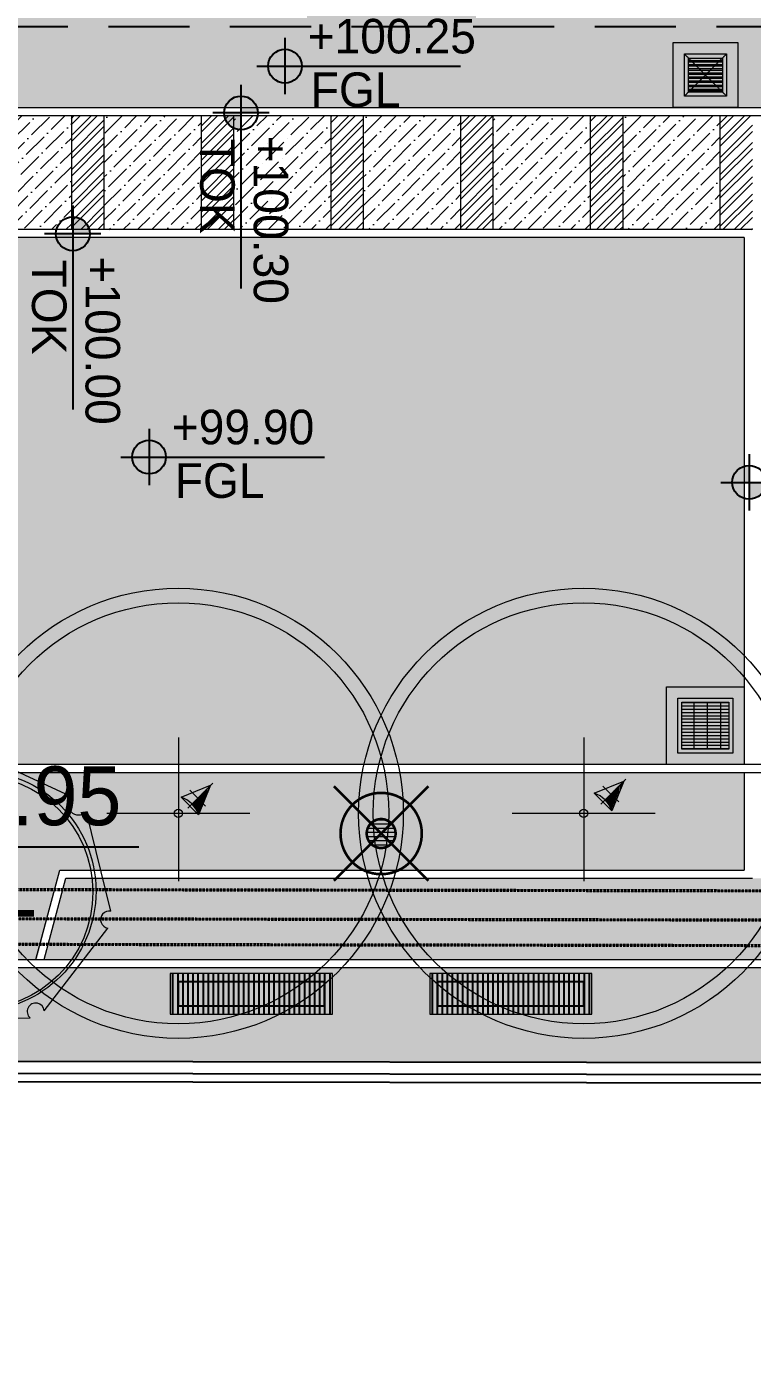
# Model space of a CAD drawing. Header units: millimetres. Extents: x 7964926 to 16080295, y -6277184 to -2986664.
# Drawn here: x 8221089 to 8230041, y -3118443 to -3102034 of the extents above; entities that cross this region are included whole.
import ezdxf

# ---------------------------------------------------------------- set-up
doc = ezdxf.new("R2010")
doc.units = ezdxf.units.MM
doc.header["$LTSCALE"] = 2000
doc.header["$MEASUREMENT"] = 0
for name, pattern in [('( Hidden )', [0.375, 0.25, -0.125]), ('1', [0, 0, 0]), ('HIDDEN', [0.375, 0.25, -0.125])]:
    doc.linetypes.add(name, pattern=pattern)
for name, color, linetype in [('a-ele 1', 8, 'Continuous'), ('a-hatch', 8, 'Continuous'), ('E-TRANCH', 8, 'Continuous'), ('L - proposed trees', 74, 'Continuous'), ('L-FL', 7, 'Continuous')]:
    doc.layers.add(name, color=color, linetype=linetype)
for name, color, linetype, lineweight in [('L - paving', 9, 'Continuous', 5), ('L- existing trees', 76, 'Continuous', 18), ('L-CHAMBERS', 50, 'Continuous', 5), ('L-compound wall', 7, 'Continuous', 20), ('L-ELE 2', 30, 'Continuous', 15), ('L-ELE 4', 27, 'Continuous', 9), ('L-HATCH-1', 9, 'Continuous', 5), ('L-lights', 213, 'Continuous', 0), ('L-Paver 400x400', 250, '1', 13), ('L-SHRUBS', 96, 'Continuous', 18)]:
    doc.layers.add(name, color=color, linetype=linetype, lineweight=lineweight)
doc.styles.add('Century Gothic', font='GOTHIC.TTF')
doc.styles.get("Standard").update_dxf_attribs({"font": 'romans.shx', "width": 0.75})
pattern_1 = [(45, (22400.76669682842, -21112.8890675283), (66.29126073623884, 243.0679560328757), [312.5, -62.5, 0, -62.5])]
pattern_2 = [(45, (25600.76669471525, -21112.8890675283), (66.29126073623884, 243.0679560328757), [312.5, -62.5, 0, -62.5])]
pattern_3 = [(45, (28800.76669260208, -21112.8890675283), (66.29126073623884, 243.0679560328757), [312.5, -62.5, 0, -62.5])]
pattern_4 = [(45, (0, 0), (-106.0660171779821, 106.0660171779821), []), (45, (0, 75), (-106.0660171779821, 106.0660171779821), [])]

# ---------------------------------------------------------------- blocks, each defined once
blk = doc.blocks.new('tr2')
at = {"layer": 'L- existing trees', "color": 76}
for p, q in [((401995.1970289661, 55147.29130964103), (400960.7006910057, 54626.40764649663)), ((403263.7816156529, 54690.18554446454), (402235.3745674741, 55163.25570736275)), ((400814.9449336002, 54421.02905581627), (400578.8632958847, 53295.43214612216)), ((403744.2692394703, 53336.94819632843), (403456.702750566, 54501.69001496939)), ((402961.9934744061, 52168.2400862447), (403708.2987558024, 53138.74957791744)), ((400607.1498323255, 53098.26813930003), (401347.3135216238, 52203.02335924048)), ((401612.4421090515, 52063.10235540897), (402793.8304704772, 52083.96132495875))]:
    blk.add_line(p, q, dxfattribs=at)
for centre, radius in [((402155.7963706033, 53573.99469096489), 1413.501170714967), ((402155.5959569322, 53561.46897274249), 1377.023323899355), ((402155.5959569322, 53561.46897274249), 133.1154807850538)]:
    blk.add_circle(centre, radius, dxfattribs=at)
for centre, radius, start, end in [((402115.1476864221, 55157.30134670249), 120.3664746858054, 184.7695974003759, 2.836446390651354), ((400862.2929687702, 54541.84291974862), 129.7606572298454, 248.5997663942221, 40.67641135799115), ((403367.6698393328, 54603.54144847011), 135.2788720903965, 140.1718574198862, 311.1576893533137), ((400565.1585601621, 53192.85839501139), 103.4880067171258, 293.9351704157939, 82.38978340410885), ((403723.2551257618, 53238.3983010356), 100.7652468098838, 77.96245338531429, 261.4649254273576), ((401457.9823566428, 52091.57089745164), 157.0642556686082, 349.5570884024449, 134.7976733560101), ((402861.5586874661, 52158.733162347), 100.8842023398118, 5.407643402265633, 227.8299614077352)]:
    blk.add_arc(centre, radius, start, end, dxfattribs=at)
blk = doc.blocks.new('tree4 cg')
at = {"layer": 'L- existing trees'}
for p, q in [((-1329.067826276645, 1981.527579635615), (-1329.067826276645, 998.3188794304151)), ((-838.266431314405, 1461.837152149645), (-1819.869221238885, 1461.837152149645))]:
    blk.add_line(p, q, dxfattribs=at)
for centre, radius in [((-1329.442290809937, 1462.50471057964), 1542.0534387819), ((-1329.442290809937, 1462.50471057964), 1442.0534387819), ((-1329.067826276645, 1461.837152149645), 28.0860773833156)]:
    blk.add_circle(centre, radius, dxfattribs=at)
blk = doc.blocks.new('finish lvl')
h = blk.add_hatch(color=256)
edge = h.paths.add_edge_path()
edge.add_ellipse((0.03779312691722225, 0.003030802937928456), major_axis=(-0.030468540123942, 0.030468540123942), ratio=0.9999999999984531, start_angle=-45.0000000000443, end_angle=45.00000000010281)
edge.add_line((-0.005295895751714852, 0.003030802937701083), (0.03779312691722236, 0.003030802937701083))
edge.add_line((0.03779312691722225, 0.003030802937928456), (0.03779312691722225, 0.04611982560686556))
edge = h.paths.add_edge_path()
edge.add_ellipse((0.03779312691722225, 0.003030802937928456), major_axis=(-0.030468540123909, 0.030468540123909), ratio=0.9999999999995983, start_angle=134.9999999999885, end_angle=224.999999999953)
edge.add_line((0.0808821495866141, 0.003030802938383204), (0.03779312691767689, 0.003030802938383204))
edge.add_line((0.03779312691722225, 0.003030802937928456), (0.03779312691722225, -0.04005821973088135))
for p, q in [((0.03779312691676751, 0.07484584072017242), (0.03779312691722225, -0.06878423484386076)), ((-0.03402191086343009, 0.00303080293815583), (0.4857257542894331, 0.003030802937473709))]:
    blk.add_line(p, q)
blk.add_ellipse((0.037793126917677, 0.00303080293815583), major_axis=(-0.030468540123953, 0.030468540123953), ratio=0.9999999999978331, start_param=1.570796326794534, end_param=7.85398163397412)
at = {"layer": 'L-FL'}
for tag, p in [('%%P0.00', (0.1256311287966128, 0.03566715156830469)), ('FIN.LVL.', (0.1074625354408454, -0.1030079454646966))]:
    blk.add_attdef(tag, p, '', height=0.08000000000000004, dxfattribs=at)
blk = doc.blocks.new('cb 1')
at = {"layer": 'L-Paver 400x400', "true_color": 0x636466}
h = blk.add_hatch(dxfattribs=at)
h.set_pattern_fill('GRATE', color=251, scale=1300)
h.set_pattern_definition([(0, (0, 0), (0, 40.625), []), (90, (0, 0), (-162.5, 9.950255243072245e-15), [])])
h.paths.add_polyline_path([(8080577.548487278, -3139539.649760513), (8079997.548487278, -3139539.649760513), (8079997.548487278, -3140119.649760513), (8080577.548487278, -3140119.649760513)])
at = {"layer": 'L-CHAMBERS', "color": 8}
blk.add_lwpolyline([(8079807.548487278, -3140309.649760513), (8080767.548487278, -3140309.649760513), (8080767.548487278, -3139349.649760513), (8079807.548487278, -3139349.649760513)], close=True, dxfattribs=at)
at = {"layer": 'L-CHAMBERS', "color": 37}
for points in [[(8079947.548487278, -3140169.649760513), (8080627.548487278, -3140169.649760513), (8080627.548487278, -3139489.649760513), (8079947.548487278, -3139489.649760513)], [(8079997.548487278, -3140119.649760513), (8080577.548487278, -3140119.649760513), (8080577.548487278, -3139539.649760513), (8079997.548487278, -3139539.649760513)]]:
    blk.add_lwpolyline(points, close=True, dxfattribs=at)
blk = doc.blocks.new('CHAMBERS')
at = {"layer": 'L-Paver 400x400', "true_color": 0x636466}
h = blk.add_hatch(dxfattribs=at)
h.set_pattern_fill('ANSI32', color=251, scale=135, angle=315)
h.set_pattern_definition([(0, (0.4799343226477504, 1.417475164402276), (1.4210854715202e-14, 50.62500000000001), []), (0, (17.35493429470807, -15.45752480719239), (1.4210854715202e-14, 50.62500000000001), [])])
h.paths.add_polyline_path([(7999084.227367846, -3148057.704323237), (7998664.227367677, -3148057.704323237), (7998664.227367676, -3148477.704323041), (7999084.227367845, -3148477.704323041)])
at = {"layer": 'L-CHAMBERS', "color": 42}
for points in [[(7999274.227367846, -3148667.704323237), (7998474.227367848, -3148667.704323237), (7998474.227367848, -3147867.704323237), (7999274.227367846, -3147867.704323237)], [(7999134.227367846, -3148527.704323237), (7998614.227367848, -3148527.704323237), (7998614.227367848, -3148007.704323237), (7999134.227367846, -3148007.704323237)], [(7999084.227367846, -3148477.704323237), (7998664.227367848, -3148477.704323237), (7998664.227367848, -3148057.704323237), (7999084.227367846, -3148057.704323237)]]:
    blk.add_lwpolyline(points, close=True, dxfattribs=at)
at = {"layer": 'L-Paver 400x400', "color": 251, "linetype": '( Hidden )', "ltscale": 0.005, "true_color": 0x636466}
for p, q in [((7998614.227367848, -3148007.704323238), (7999134.227367847, -3148527.704323237)), ((7998614.227367847, -3148527.704323237), (7999134.227367847, -3148007.704323237))]:
    blk.add_line(p, q, dxfattribs=at)
blk = doc.blocks.new('PL')
at = {"layer": 'L-lights'}
h = blk.add_hatch(dxfattribs=at)
h.set_pattern_fill('ANSI31', color=256, scale=32.5, style=0)
h.set_pattern_definition([(45, (5.943405767538934e-11, 1.438422714272747e-11), (-72.96458098368686, 72.96458098368687), [])])
edge = h.paths.add_edge_path()
edge.add_arc((-1.980708930204855e-10, -4.792233276873503e-11), 358.6952379030135, 89.65216382012761, 276.0669623147895)
edge.add_arc((-2.005542398819671e-10, -4.804645570288812e-11), 358.6952379030137, 276.0669623147899, 449.6521638201272)
at = {"layer": 'L-lights', "const_width": 65}
for points in [[(1.270153404675511e-09, -1658.684768646848), (1.270153404675511e-09, 1658.684768646877)], [(1658.676649893507, -2.17758473526645), (-1658.692887400218, -2.17758473526645)]]:
    blk.add_lwpolyline(points, dxfattribs=at)
for points in [[(6.123636782694438, 1008.676649893462, 1.057607136263516), (106.6097079497425, -1003.045588763812, 0.9455306849885294)], [(2.177584735642948, 358.6886279476718, 1.057607136266735), (37.91075155247358, -356.686204682835, 0.945530684985646)]]:
    blk.add_lwpolyline(points, format="xyb", close=True, dxfattribs=at)
blk = doc.blocks.new('Shrub uplighter')
h = blk.add_hatch()
h.set_pattern_fill('ANSI31', color=256, scale=344.25, style=0)
h.set_pattern_definition([(44.99999999999999, (-3501134.187699043, -320471.3522648592), (-30.42768867793362, 30.42768867793361), [])])
edge = h.paths.add_edge_path()
edge.add_arc((1744.763391786627, 4.282545072711552e-09), 876.1540613691562, 153.0888804992076, 180.0000000001304)
edge.add_line((868.609330417471, 2.288954013225171e-09), (27.40169122575753, 5.809119799884426e-11))
edge.add_line((27.40169122575742, 5.809119799884388e-11), (963.4883096059559, 396.5541390786807))
for points in [[(-66.92863081881771, -1.823646492346899e-10), (1057.818631651814, 2.342421746717416e-09)], [(608.3609599826362, -354.7086354467119), (608.3609599826362, 354.7086354491955)], [(963.4883096078796, -399.2678857814941), (963.4883096059559, 396.554139078832)]]:
    blk.add_lwpolyline(points)
blk.add_lwpolyline([(27.40169122575742, 5.809119799884389e-11), (963.4883096065972, 396.5541390789522), (963.4883096078796, -399.2678857816143)], close=True)
blk.add_arc((1744.763391786627, 4.282726276050324e-09), 876.1540613691557, 153.0888804991918, 206.9111195010852)

msp = doc.modelspace()

# ---------------------------------------------------------------- hatches: boundary and pattern name
at = {"layer": 'a-hatch'}
h = msp.add_hatch(dxfattribs=at)
h.set_pattern_fill('ANSI31', color=8, scale=500, angle=45)
h.set_pattern_definition([(90, (96643.9023505412, 37174.84798341291), (-62.5, 1.06581410364015e-14), [])])
h.paths.add_polyline_path([(8222860.451655477, -3114210.118473605), (8224860.451655477, -3114210.118473605), (8224860.451655477, -3113710.118473605), (8222860.451655477, -3113710.118473605)])
h = msp.add_hatch(dxfattribs=at)
h.set_pattern_fill('ANSI31', color=8, scale=500, angle=45)
h.set_pattern_definition([(90, (99843.9023505412, 37174.84798341291), (-62.5, 1.06581410364015e-14), [])])
h.paths.add_polyline_path([(8226060.451655477, -3114210.118473605), (8228060.451655477, -3114210.118473605), (8228060.451655477, -3113710.118473605), (8226060.451655477, -3113710.118473605)])
at = {"layer": 'L - paving'}
h = msp.add_hatch(dxfattribs=at)
h.set_pattern_fill('ANSI36', color=37, scale=1000)
h.set_pattern_definition(pattern_1)
h.paths.add_polyline_path([(8221641.201685434, -3103133.510501123), (8220441.201685432, -3103133.510501122), (8220441.201685432, -3104535.14931802), (8221641.201685436, -3104535.14931802)])
h = msp.add_hatch(dxfattribs=at)
h.set_pattern_fill('ANSI36', color=37, scale=1000)
h.set_pattern_definition(pattern_1)
h.paths.add_polyline_path([(8223241.20168332, -3103133.510501123), (8222041.20168332, -3103133.510501122), (8222041.20168332, -3104535.14931802), (8223241.20168332, -3104535.14931802)])
h = msp.add_hatch(dxfattribs=at)
h.set_pattern_fill('ANSI36', color=37, scale=1000)
h.set_pattern_definition(pattern_2)
h.paths.add_polyline_path([(8224841.20168332, -3103133.510501123), (8223641.20168332, -3103133.510501122), (8223641.20168332, -3104535.14931802), (8224841.201683324, -3104535.14931802)])
h = msp.add_hatch(dxfattribs=at)
h.set_pattern_fill('ANSI36', color=37, scale=1000)
h.set_pattern_definition(pattern_2)
h.paths.add_polyline_path([(8226441.201681208, -3103133.510501122), (8225241.201681208, -3103133.510501122), (8225241.201681208, -3104535.14931802), (8226441.201681208, -3104535.14931802)])
h = msp.add_hatch(dxfattribs=at)
h.set_pattern_fill('ANSI36', color=37, scale=1000)
h.set_pattern_definition(pattern_3)
h.paths.add_polyline_path([(8228041.201681208, -3103133.510501123), (8226841.201681208, -3103133.510501122), (8226841.201681208, -3104535.14931802), (8228041.201681208, -3104535.14931802)])
h = msp.add_hatch(dxfattribs=at)
h.set_pattern_fill('ANSI36', color=37, scale=1000)
h.set_pattern_definition(pattern_3)
h.paths.add_polyline_path([(8229641.201679094, -3103133.510501122), (8228441.201679096, -3103133.510501122), (8228441.201679096, -3104535.14931802), (8229641.201679096, -3104535.14931802)])
h = msp.add_hatch(dxfattribs=at)
h.set_pattern_fill('ANSI36', color=37, scale=1000)
h.set_pattern_definition([(45, (0.1326889004558325, -9.601470082998276e-06), (66.29126073623884, 243.0679560328757), [312.5, -62.5, 0, -62.5])])
h.paths.add_polyline_path([(8251727.451655477, -3112535.118473607), (8221574.371551333, -3112535.118473607), (8221306.4223589, -3113535.118473603), (8251727.451655477, -3113535.118473602)])
at = {"layer": 'L-HATCH-1'}
h = msp.add_hatch(dxfattribs=at)
h.set_pattern_fill('STEEL', color=26, scale=1200)
h.set_pattern_definition(pattern_4)
h.paths.add_polyline_path([(8222041.20168332, -3103133.504869326), (8221641.201685432, -3103133.504869326), (8221641.200929469, -3104535.139825637), (8222041.200929468, -3104535.139825637)])
h = msp.add_hatch(dxfattribs=at)
h.set_pattern_fill('STEEL', color=26, scale=1200)
h.set_pattern_definition(pattern_4)
h.paths.add_polyline_path([(8223641.201681208, -3103134.834778897), (8223241.20168332, -3103134.834778897), (8223241.200927357, -3104536.469735208), (8223641.200927355, -3104536.469735208)])
h = msp.add_hatch(dxfattribs=at)
h.set_pattern_fill('STEEL', color=26, scale=1200)
h.set_pattern_definition(pattern_4)
h.paths.add_polyline_path([(8225241.201681208, -3103134.834778897), (8224841.20168332, -3103134.834778897), (8224841.200927357, -3104536.469735208), (8225241.200927355, -3104536.469735208)])
h = msp.add_hatch(dxfattribs=at)
h.set_pattern_fill('STEEL', color=26, scale=1200)
h.set_pattern_definition(pattern_4)
h.paths.add_polyline_path([(8226841.201679096, -3103133.504869326), (8226441.201681208, -3103133.504869326), (8226441.200925245, -3104535.139825637), (8226841.200925243, -3104535.139825637)])
h = msp.add_hatch(dxfattribs=at)
h.set_pattern_fill('STEEL', color=26, scale=1200)
h.set_pattern_definition(pattern_4)
h.paths.add_polyline_path([(8228441.201679096, -3103133.504869326), (8228041.201681208, -3103133.504869326), (8228041.200925245, -3104535.139825637), (8228441.200925243, -3104535.139825637)])
h = msp.add_hatch(dxfattribs=at)
h.set_pattern_fill('STEEL', color=26, scale=1200)
h.set_pattern_definition(pattern_4)
h.paths.add_polyline_path([(8230041.201676983, -3103134.834778897), (8229641.201679096, -3103134.834778897), (8229641.200923133, -3104536.469735208), (8230041.200923131, -3104536.469735208)])
at = {"layer": 'L-SHRUBS', "true_color": 0x58ba48}
h = msp.add_hatch(dxfattribs=at)
h.set_pattern_fill('GRASS', color=85, scale=500)
h.set_pattern_definition([(90, (0, 0), (-353.5533905, 353.5533905), [93.75, -613.3567814999999]), (45, (0, 0), (-353.5533905932738, 353.5533905932738), [93.75, -406.25]), (135, (0, 0), (-353.5533905932738, -353.5533905932737), [93.75, -406.25])])
edge = h.paths.add_edge_path()
edge.add_line((8187246.909557495, -3100135.154222927), (8187246.909557497, -3098477.335710909))
edge.add_line((8187246.909557499, -3098477.33571091), (8181946.909557497, -3098477.335710911))
edge.add_line((8181946.909557495, -3098477.33571091), (8181946.909557503, -3092105.85831677))
edge.add_line((8181946.909557503, -3092105.858316771), (8176355.255327305, -3092105.858316766))
edge.add_line((8176355.255327307, -3092105.858316765), (8176355.255327307, -3093345.078489554))
edge.add_line((8176355.255327307, -3093345.078489554), (8177355.255327308, -3093613.02768199))
edge.add_line((8177355.255327307, -3093613.02768199), (8177355.255327306, -3099162.397911606))
edge.add_line((8177355.255327307, -3099162.397911605), (8177355.255327304, -3100936.959394699))
edge.add_line((8177355.255327303, -3100936.9593947), (8177055.38182855, -3101017.310256521))
edge.add_line((8177055.38182855, -3101017.310256521), (8177055.381828552, -3108085.07441403))
edge.add_line((8177055.381828552, -3108085.07441403), (8177355.381828551, -3108165.459171759))
edge.add_line((8177355.38182855, -3108165.45917176), (8177355.381828553, -3112735.118362139))
edge.add_line((8177355.381828554, -3112735.118362138), (8191483.451933892, -3112735.118362138))
edge.add_line((8191483.451933891, -3112735.118362138), (8191751.40115619, -3113735.118473609))
edge.add_line((8191751.401156191, -3113735.118473609), (8204251.337875691, -3113735.118473609))
edge.add_line((8204251.33787569, -3113735.118473609), (8204599.671825859, -3112435.118473608))
edge.add_line((8204599.67182586, -3112435.118473607), (8206670.224186679, -3112435.118473607))
edge.add_line((8206670.224186679, -3112435.118473607), (8207018.98899177, -3111133.510501123))
edge.add_line((8207018.988991771, -3111133.510501123), (8229941.264929717, -3111133.510501122))
edge.add_line((8229941.264929716, -3111133.510501123), (8229941.264929716, -3104635.133623195))
edge.add_line((8229941.264929716, -3104635.133623195), (8208423.249066656, -3104635.145228719))
edge.add_line((8208423.249066656, -3104635.145228718), (8209454.799119796, -3110435.118473605))
edge.add_line((8209454.799119797, -3111133.510501123), (8217763.322613708, -3111133.510501125))
edge.add_line((8217763.322613707, -3110435.118473607), (8217763.322613706, -3111035.118473607))
edge.add_line((8217763.322613705, -3111035.118473607), (8191808.5, -3111035.118473602))
edge.add_line((8191761.057168547, -3111035.118473602), (8191761.057168548, -3110435.118473602))
edge.add_line((8191761.057168547, -3110435.118473602), (8199648.520249949, -3110435.118473603))
edge.add_line((8199648.520249948, -3110435.118473603), (8198616.972127144, -3104635.150517635))
edge.add_line((8198616.972127145, -3104635.150517634), (8191746.911984526, -3104635.154222932))
edge.add_arc((8191746.909557496, -3100135.154222933), 4500.000000000189, 179.9999999999348, 270.0000309018865, ccw=False)
edge = h.paths.add_edge_path(flags=16)
edge.add_line((8187007.744638879, -3110072.618362141), (8187007.744638878, -3112622.61836214))
edge.add_line((8187007.744638879, -3112622.618362141), (8186857.74463888, -3112622.618362141))
edge.add_line((8186857.744638879, -3112622.618362141), (8180457.744638879, -3112622.61836214))
edge.add_line((8180457.744638879, -3112622.61836214), (8180457.744638879, -3112472.618362139))
edge.add_line((8180457.744638879, -3112472.618362139), (8180457.744638873, -3110072.61836214))
edge.add_line((8180133.60805387, -3112536.434457783), (8186683.608053876, -3112536.434457784))
edge = h.paths.add_edge_path(flags=16)
edge.add_line((8186857.744638879, -3111672.618362141), (8187007.74463888, -3111672.618362141))
edge.add_line((8187007.744638879, -3111672.618362141), (8187007.744638879, -3111822.618362141))
edge.add_line((8187007.744638879, -3111822.618362141), (8186857.744638878, -3111822.618362141))
edge.add_line((8186857.744638879, -3111822.618362141), (8186857.744638881, -3111895))
edge.add_line((8186857.744638881, -3111895), (8183807.74463888, -3111895))
edge.add_line((8183807.744638879, -3112472.618362139), (8183807.744638879, -3112622.61836214))
edge.add_line((8183807.744638879, -3112622.618362139), (8183657.744638879, -3112622.618362139))
edge.add_line((8183657.744638879, -3112622.618362139), (8183657.744638879, -3112472.618362138))
edge.add_line((8183657.744638879, -3112472.618362139), (8180607.744638879, -3112472.618362139))
edge.add_line((8180607.744638879, -3112472.618362139), (8180607.744638878, -3111822.61836214))
edge.add_line((8180607.744638879, -3111822.618362139), (8180457.74463888, -3111822.618362139))
edge.add_line((8180457.744638879, -3111822.618362139), (8180457.744638879, -3111672.618362139))
edge.add_line((8180457.744638879, -3111672.618362139), (8180607.744638877, -3111672.618362139))
edge.add_line((8182769.500000002, -3111672.618362139), (8182769.499999999, -3110222.618362139))
edge.add_line((8180607.744638875, -3112373.5), (8182957.744638877, -3112373.5))
edge.add_line((8182957.744638877, -3112373.5), (8182957.744638879, -3111676.053361309))
edge.add_line((8182957.744638879, -3111676.053361309), (8183132.74463888, -3111676.053361309))
edge.add_line((8183132.744638879, -3111676.053361309), (8183132.744638879, -3112176.053361309))
edge.add_line((8183132.744638879, -3112176.053361309), (8182957.744638879, -3112176.053361309))
edge.add_line((8182957.744638879, -3112176.053361309), (8182957.744638879, -3112472.618362138))
edge.add_line((8182957.744638879, -3112472.618362139), (8183307.744638879, -3112472.618362139))
edge.add_line((8183307.744638879, -3112472.618362139), (8183307.744638876, -3110222.618362138))
edge.add_line((8183198.915766737, -3112612.936511421), (8183248.915766737, -3112612.936511421))
edge.add_line((8183248.915766737, -3112612.936511421), (8186744.5, -3111918))
edge.add_line((8186744.5, -3111918), (8186857.744638875, -3110222.618362139))
edge.add_line((8186857.744638875, -3110222.618362139), (8186857.744638879, -3111672.61836214))
h.paths.add_polyline_path([(8185307.744638883, -3110222.618362139), (8185357.744638883, -3110222.618362139), (8185357.744638881, -3111676.053361309), (8185707.744638881, -3111676.053361309), (8185707.744638883, -3110222.618362139), (8185757.744638883, -3110222.618362139), (8185757.744638881, -3111676.053361309), (8186107.744638881, -3111676.053361309), (8186107.744638883, -3110222.618362139), (8186157.744638883, -3110222.618362139), (8186157.744638881, -3111676.053361309), (8186332.744638879, -3111676.053361309), (8186332.744638879, -3111815.5), (8184332.744638879, -3111815.5), (8184332.744638879, -3111676.053361309), (8184507.744638881, -3111676.053361309), (8184507.744638883, -3112176.053361309), (8184557.744638883, -3112176.053361309), (8184557.744638881, -3111676.053361309), (8184907.744638881, -3111676.053361309), (8184907.744638883, -3111910.5), (8184957.744638883, -3111910.5), (8184957.744638881, -3111676.053361309), (8185307.744638881, -3111676.053361309)], flags=16)
h.paths.add_polyline_path([(8183807.744638879, -3112472.618362139), (8183807.744638879, -3112622.618362141), (8183657.744638879, -3112622.618362141), (8183657.744638879, -3112472.618362141), (8183657.744638879, -3111672.618362139), (8183807.744638879, -3111672.618362139), (8183807.744638879, -3111822.618362139)], flags=0)
h.paths.add_polyline_path([(8183807.744638881, -3111822.618362141), (8183657.744638879, -3111822.618362141), (8183657.744638879, -3111672.618362141), (8183807.744638879, -3111672.618362141)], flags=16)
h.paths.add_polyline_path([(8193157.580697251, -3112460.118473608), (8202763.322613707, -3112460.118473609), (8202763.322613707, -3113060.118473609), (8193157.580697251, -3113060.118473609)], flags=16)
edge = h.paths.add_edge_path(flags=16)
edge.add_line((8195057.203030944, -3111785.118473609), (8198404.069175908, -3111785.118473611))
edge.add_line((8198404.069175908, -3111785.118473611), (8198404.069175907, -3112385.118473611))
edge.add_line((8198312.5, -3112385.118473611), (8195057.203030944, -3112385.118473609))
edge.add_line((8195057.203030944, -3112385.118473609), (8195057.203030945, -3111785.118473609))
h.paths.add_polyline_path([(8193760.451655479, -3113135.118473609), (8195760.451655479, -3113135.118473609), (8195760.451655479, -3113635.118473609), (8193760.451655479, -3113635.118473609)], flags=16)
edge = h.paths.add_edge_path(flags=16)
edge.add_line((8198517.449485235, -3111110.118473609), (8202517.449485235, -3111110.118473609))
edge.add_line((8202517.449485235, -3111110.118473609), (8202517.449485234, -3111710.118473609))
edge.add_line((8202517.449485233, -3111710.118473609), (8202345, -3111710.118473609))
edge.add_line((8202345, -3111710.118473609), (8202345.000000001, -3111110.118473609))
h.paths.add_polyline_path([(8196960.451655479, -3113135.118473609), (8198960.451655479, -3113135.118473609), (8198960.451655479, -3113635.118473609), (8196960.451655479, -3113635.118473609)], flags=16)
edge = h.paths.add_edge_path(flags=16)
edge.add_line((8202330.5, -3111785.118473609), (8201457.203030944, -3111785.118473609))
edge.add_line((8201457.203030944, -3111785.118473609), (8201457.203030943, -3112385.118473609))
edge.add_line((8201457.203030944, -3112385.118473609), (8201357.437657885, -3112401.908615074))
edge.add_line((8201357.437657885, -3112401.908615074), (8201357.437657886, -3111126.5))
h.paths.add_polyline_path([(8200160.451655479, -3113135.118473609), (8202160.451655479, -3113135.118473609), (8202160.451655479, -3113635.118473609), (8200160.451655479, -3113635.118473609)], flags=16)
h.paths.add_polyline_path([(8199023.249251392, -3104635.150298513), (8200054.797413168, -3110435.118473603), (8201775.123957087, -3110341.059051636), (8202789.944599287, -3104635.148266985)], flags=17)
edge = h.paths.add_edge_path(flags=17)
edge.add_line((8208016.971930457, -3104635.14544784), (8203196.22181343, -3104635.148047863))
edge.add_line((8203196.221813429, -3104635.148047863), (8202164.672261689, -3110435.118473605))
edge.add_line((8202017.852777851, -3111035.6055412), (8208901.702460785, -3111035.6055412))
edge.add_line((8209048.521944623, -3110435.118473605), (8208016.971930456, -3104635.14544784))
h.paths.add_polyline_path([(8249141.264917035, -3104635.123267869), (8231341.264929716, -3104635.13286812), (8231341.264929716, -3111133.510501123), (8249141.264917035, -3111133.510501122)])
edge = h.paths.add_edge_path()
edge.add_line((8254621.913808862, -3104635.120311936), (8250541.264917036, -3104635.122512792))
edge.add_line((8250541.264917035, -3104635.122512792), (8250541.264917035, -3111133.510501122))
edge.add_line((8250541.264917035, -3111133.510501122), (8251255.552643685, -3111133.510501123))
edge.add_arc((8251255.552643688, -3120133.510501119), 8999.999999996275, 68.37652565635852, 90.00000000001779, ccw=False)
edge.add_arc((8257888.650842117, -3103400.249961408), 9000.000000000084, 248.376525656343, 381.5835566942982)
edge.add_arc((8274626.528562877, -3096778.811340923), 8999.999999999656, 188.184868324469, 201.5835566943058, ccw=False)
edge.add_line((8265718.203783788, -3098060.119122152), (8259121.911381833, -3098060.119122152))
edge.add_line((8259121.911381833, -3098060.119122152), (8259121.911381833, -3100135.120311937))
edge.add_arc((8254621.911381833, -3100135.120311937), 4500, -89.99996909811352, 5.9117155615240335e-12, ccw=False)
h.paths.add_polyline_path([(8180222.080938227, -3107432.907010571), (8187613.277403217, -3107432.907010571), (8187613.277403217, -3107345.500009601), (8180222.080938227, -3107345.500009601)], flags=16)
h.paths.add_polyline_path([(8216054.584043596, -3108284.292406362), (8216241.877170455, -3108284.292406362), (8216241.877170455, -3104815.12177414), (8216054.584043596, -3104815.12177414)], flags=16)
at = {"layer": 'L-SHRUBS'}
h = msp.add_hatch(dxfattribs=at)
h.set_pattern_fill('GRASS', color=256, scale=200)
h.set_pattern_definition([(90, (870.2127738008276, 2347.381526395213), (-141.4213562, 141.4213562), [37.5, -245.3427126]), (45, (870.2127738008276, 2347.381526395213), (-141.4213562373095, 141.4213562373095), [37.5, -162.5]), (135, (870.2127738008276, 2347.381526395213), (-141.4213562373095, -141.4213562373095), [37.5, -162.5])])
edge = h.paths.add_edge_path()
edge.add_line((8251255.599936441, -3111233.510501248), (8250541.264917036, -3111233.510501248))
edge.add_line((8250541.264917035, -3111233.510501248), (8250541.264917035, -3112435.118473605))
edge.add_line((8250541.264917035, -3112435.118473605), (8251827.45165548, -3112435.118473606))
edge.add_line((8251827.451655481, -3112435.118473606), (8251827.451655476, -3113635.118473763))
edge.add_line((8251827.451655477, -3113635.118473763), (8206452.212773802, -3113635.118473605))
edge.add_line((8206452.2127738, -3113635.118473605), (8206149.098558061, -3114766.356127211))
edge.add_line((8206149.098558061, -3114766.356127211), (8269191.85364517, -3114872.381051242))
edge.add_line((8269191.853645172, -3114872.381051242), (8269166.85364517, -3093814.902389931))
edge.add_line((8269166.853645168, -3093814.902389931), (8265726.52856288, -3093817.000009601))
edge.add_line((8265726.528562881, -3093817.000009601), (8265726.52856288, -3096778.815348845))
edge.add_arc((8274626.528562915, -3096778.811340919), 8900.000000035361, 180.0000258019359, 201.5835566942486)
edge.add_arc((8257888.650842115, -3103400.249961407), 9100.000000000433, -111.62347434365108, 21.583556694289825, ccw=False)
edge.add_arc((8251255.552643687, -3120133.510501122), 8899.999999999736, 68.37652565635585, 89.99969554211137)
h = msp.add_hatch(dxfattribs=at)
h.set_pattern_fill('GRASS', color=256, scale=200)
h.set_pattern_definition([(90, (13931.92389894184, -9.601470082998276e-06), (-141.4213562, 141.4213562), [37.5, -245.3427126]), (45, (13931.92389894184, -9.601470082998276e-06), (-141.4213562373095, 141.4213562373095), [37.5, -162.5]), (135, (13931.92389894184, -9.601470082998276e-06), (-141.4213562373095, -141.4213562373095), [37.5, -162.5])])
edge = h.paths.add_edge_path()
edge.add_line((8257521.911381833, -3100133.510501123), (8257521.911381833, -3097485.118567255))
edge.add_line((8257521.911381833, -3097485.118567255), (8256321.910476585, -3097483.510501121))
edge.add_line((8256321.910476584, -3097483.510501121), (8256346.910476584, -3101658.510501121))
edge.add_line((8256346.910476584, -3101658.510501121), (8238296.910476584, -3101658.510501121))
edge.add_line((8238296.910476584, -3101658.510501121), (8238296.910476584, -3102033.510501121))
edge.add_line((8238296.910476584, -3102033.510501121), (8218541.201687548, -3102033.510501121))
edge.add_line((8218541.201687548, -3102033.510501121), (8218541.201687548, -3103033.510501121))
edge.add_line((8218541.201687548, -3103033.510501121), (8254772.429537781, -3103029.601709067))
edge.add_arc((8254621.91138183, -3100133.510501121), 2900.000000002382, 272.9751489094036, 359.999999999954)
h.paths.add_polyline_path([(8231496.910476584, -3101433.510501121), (8218541.201687548, -3101433.510501121), (8218541.201687548, -3102033.510501121), (8231496.910476584, -3102033.510501121)], flags=17)
h = msp.add_hatch(dxfattribs=at)
h.set_pattern_fill('GRASS', color=256, scale=200)
h.set_pattern_definition([(90, (0.1326889004558325, -9.601470082998276e-06), (-141.4213562, 141.4213562), [37.5, -245.3427126]), (45, (0.1326889004558325, -9.601470082998276e-06), (-141.4213562373095, 141.4213562373095), [37.5, -162.5]), (135, (0.1326889004558325, -9.601470082998276e-06), (-141.4213562373095, -141.4213562373095), [37.5, -162.5])])
h.paths.add_polyline_path([(8229941.264929719, -3111233.510501315), (8207095.721690509, -3111233.51050138), (8206773.751804724, -3112435.118473607), (8216940.316900417, -3112435.118473607), (8217235.061012093, -3113535.118473603), (8221217.36956628, -3113535.118473603), (8221497.638852535, -3112435.118473607), (8229941.264929716, -3112435.118473607)])

# ---------------------------------------------------------------- linework, layer by layer
at = {"layer": 'a-ele 1', "linetype": 'HIDDEN', "ltscale": 2}
msp.add_line((8216096.910476584, -3102033.510501121), (8231496.91047658, -3102033.510501121), dxfattribs=at)
at = {"layer": 'E-TRANCH', "linetype": 'HIDDEN', "ltscale": 0.005}
for points in [[(8174561.829853769, -3113956.397090505), (8182977.89874562, -3113970.306866917, 0.1108920440560301), (8183619.437070811, -3113827.365790297), (8185875.09960701, -3112765.139229541, -0.1108920440561221), (8186510.222549643, -3112623.627563532), (8269440.517894798, -3112760.691764446)], [(8183616.093690317, -3113812.360244145), (8185868.709015874, -3112751.56866226, -0.1108920440560301), (8186510.247341066, -3112608.627585639), (8269440.54268622, -3112745.691786553)], [(8183769.467893471, -3114138.053892614), (8186022.083219028, -3113077.262310729, -0.1108920440561392), (8186509.65234686, -3112968.627092345), (8269439.947692021, -3113105.691293259)], [(8183775.858485297, -3114151.62446136), (8186028.473810854, -3113090.832879475, -0.110892044056142), (8186509.627555435, -3112983.627071857), (8269439.922900596, -3113120.691272771)], [(8183903.670321828, -3114423.035836292), (8186156.285647385, -3113362.244254407, -0.110892044056365), (8186509.131726927, -3113283.626662113), (8269439.427072094, -3113420.690863027)], [(8183910.060913654, -3114436.606405038), (8186162.676239211, -3113375.814823153, -0.1108920440564758), (8186509.106935502, -3113298.626641626), (8269439.402280669, -3113435.69084254)]]:
    msp.add_lwpolyline(points, format="xyb", dxfattribs=at)
at = {"layer": 'L-compound wall', "color": 7, "lineweight": 25}
for p, q in [((8174850.622050751, -3114714.627860888), (8269166.853645169, -3114870.50813657)), ((8174997.482449672, -3114864.870787915), (8269166.85364517, -3115020.508341436))]:
    msp.add_line(p, q, dxfattribs=at)
at = {"layer": 'L-compound wall', "lineweight": 25}
msp.add_lwpolyline([(8175893.586245873, -3077164.374301981), (7980862.945159239, -3077508.090668121), (7978305.124828079, -3097896.607832287), (7976331.01029449, -3114636.526972916), (7971810.414036102, -3151672.070342278), (7992932.742771153, -3151954.453417468), (8024764.788228069, -3151685.265464583), (8063758.699941444, -3151406.280851228), (8108734.296880024, -3151866.177734863), (8174286.973501227, -3153236.992930519), (8175095.256693388, -3114965.032729664), (8270296.784206889, -3115122.376169953), (8270280.009804663, -3116338.856435483), (8274728.881882717, -3116451.333088821), (8275279.372631292, -3076529.724445269), (8270829.795642485, -3076468.367926075)], close=True, dxfattribs=at)
msp.add_lwpolyline([(8270829.928331669, -3076468.36793568), (8270829.928331386, -3076468.367935676), (8175893.718934774, -3077164.374311582), (7980863.07784814, -3077508.090677722), (7978305.25751698, -3097896.607841888), (7976331.142983392, -3114636.526982518), (7971810.546725001, -3151672.070351879), (7992932.875460055, -3151954.45342707), (8024764.920916971, -3151685.265474184), (8063758.832630344, -3151406.280860829), (8108734.429568924, -3151866.177744464), (8174287.106190126, -3153236.992940121), (8175095.389382288, -3114965.032739266), (8270296.916895788, -3115122.376179554), (8270280.142493565, -3116338.856445082)], dxfattribs=at)
at = {"layer": 'L-ELE 2'}
for p, q in [((8254621.910306331, -3103033.510501123), (8218541.201687548, -3103033.510501122)), ((8229941.201679096, -3104635.133623228), (8191746.911984526, -3104635.154222933)), ((8251255.552643687, -3111133.510501122), (8207018.988991771, -3111133.510501123)), ((8251255.552643687, -3111233.510501122), (8207095.721690569, -3111233.510501123)), ((8221497.638852535, -3112435.118473607), (8229941.264929716, -3112435.118473606)), ((8221574.371551333, -3112535.118473607), (8230041.264929716, -3112535.118473607)), ((8206375.480074998, -3113535.118473605), (8251727.451655477, -3113535.118473602)), ((8206452.2127738, -3113635.118473604), (8251827.451655477, -3113635.118473603))]:
    msp.add_line(p, q, dxfattribs=at)
for points in [[(8229941.264929716, -3104635.133511758), (8229941.264929716, -3111133.510501122)], [(8221202.894740861, -3113535.118473603), (8221497.638852535, -3112435.118473607)], [(8221306.4223589, -3113535.118473603), (8221574.371551333, -3112535.118473607)]]:
    msp.add_lwpolyline(points, dxfattribs=at)
for points in [[(8222860.451655477, -3114210.118473605), (8224860.451655477, -3114210.118473605), (8224860.451655477, -3113710.118473605), (8222860.451655477, -3113710.118473605)], [(8226060.451655477, -3114210.118473605), (8228060.451655477, -3114210.118473605), (8228060.451655477, -3113710.118473605), (8226060.451655477, -3113710.118473605)]]:
    msp.add_lwpolyline(points, close=True, dxfattribs=at).dxf.unprotected_set("ltscale", 0)
at = {"layer": 'L-ELE 4'}
for p, q in [((8254621.910306331, -3103133.510501123), (8218441.201687548, -3103133.510501122)), ((8230041.201679096, -3104535.133569295), (8191387.417335734, -3104535.154416822))]:
    msp.add_line(p, q, dxfattribs=at)
for points in [[(8221641.201685432, -3103133.510501122), (8221641.201685432, -3104535.14931802)], [(8222041.20168332, -3103133.510501122), (8222041.20168332, -3104535.14931802)], [(8223241.20168332, -3103133.510501122), (8223241.20168332, -3104535.14931802)], [(8223641.20168332, -3103133.510501122), (8223641.20168332, -3104535.14931802)], [(8224841.20168332, -3103133.510501122), (8224841.20168332, -3104535.14931802)], [(8225241.201681208, -3103133.510501122), (8225241.201681208, -3104535.14931802)], [(8226441.201681208, -3103133.510501122), (8226441.201681208, -3104535.14931802)], [(8226841.201681208, -3103133.510501122), (8226841.201681208, -3104535.14931802)], [(8228041.201681208, -3103133.510501122), (8228041.201681208, -3104535.14931802)], [(8228441.201679096, -3103133.510501122), (8228441.201679096, -3104535.14931802)], [(8229641.201679096, -3103133.510501122), (8229641.201679096, -3104535.14931802)], [(8229941.264929716, -3111233.510501248), (8229941.264929716, -3112435.118473606)]]:
    msp.add_lwpolyline(points, dxfattribs=at)
at = {"layer": 'L-lights', "linetype": 'HIDDEN', "ltscale": 0.003, "const_width": 25.65}
for points in [[(8222960.318966578, -3114110.118464004), (8224760.318966578, -3114110.118464004), (8224760.318966578, -3113810.118464004), (8222960.318966578, -3113810.118464004)], [(8226160.318966578, -3114110.118464004), (8227960.318966578, -3114110.118464004), (8227960.318966578, -3113810.118464004), (8226160.318966578, -3113810.118464004)]]:
    msp.add_lwpolyline(points, close=True, dxfattribs=at)

# ---------------------------------------------------------------- block references
at = {"layer": 'L - proposed trees', "color": 1, "xscale": 1.8, "yscale": 1.8, "zscale": 1.8}
for p in [(8225352.773742776, -3114366.425347504), (8230352.773742776, -3114366.425347504)]:
    msp.add_blockref('tree4 cg', p, dxfattribs=at)
at = {"layer": 'L- existing trees', "xscale": 1.05, "yscale": 1.05, "zscale": 1.05, "rotation": 3.160513407160135e-06}
msp.add_blockref('tr2', (7798197.079002962, -3168945.879065519), dxfattribs=at)
at = {"layer": 'L-CHAMBERS', "color": 8}
msp.add_blockref('CHAMBERS', (230588.0071749408, 45637.02877287427), dxfattribs=at)
msp.add_blockref('CHAMBERS', (230588.0071749408, 45637.02877287427), dxfattribs=at)
at = {"layer": 'L-CHAMBERS', "color": 8, "xscale": -1}
msp.add_blockref('cb 1', (16309748.813417, 29176.1392598208), dxfattribs=at)
msp.add_blockref('cb 1', (16309748.813417, 29176.1392598208), dxfattribs=at)
at = {"layer": 'L-FL', "ltscale": 0.5}
ref = msp.add_blockref('finish lvl', (8224092.767615457, -3102535.691720628), dxfattribs=dict(at, xscale=4835.363999980464, yscale=4835.363999980464, zscale=4835.363999980464, rotation=0.0002105369682294075))
ref.add_attrib('FIN.LVL.', 'FGL', (8224592.961859188, -3103024.858035115, 1.858061185515393e-06), dxfattribs={"ltscale": 0.5, "height": 426.2420098618888, "rotation": 0.0002105019495527297, "style": 'Century Gothic'})
ref.add_attrib('%%P0.00', '+100.25', (8224554.621537657, -3102364.003405423), dxfattribs={"ltscale": 0.5, "height": 426.2420098618888, "rotation": 0.0002105019495527297, "style": 'Century Gothic'})
ref = msp.add_blockref('finish lvl', (8223718.477090221, -3102915.623843617), dxfattribs=dict(at, xscale=4835.363999980464, yscale=4835.363999980464, zscale=4835.363999980464, rotation=270.0002105369682))
ref.add_attrib('FIN.LVL.', 'TOK', (8223229.310775733, -3103415.818087347, 1.858061185515393e-06), dxfattribs={"ltscale": 0.5, "height": 426.2420098618888, "rotation": 270.0002104550149, "style": 'Century Gothic'})
ref.add_attrib('%%P0.00', '+100.30', (8223890.165405422, -3103377.477765816), dxfattribs={"ltscale": 0.5, "height": 426.2420098618888, "rotation": 270.0002104550149, "style": 'Century Gothic'})
ref = msp.add_blockref('finish lvl', (8221643.476986334, -3104405.265569045), dxfattribs=dict(at, xscale=4835.363999980464, yscale=4835.363999980464, zscale=4835.363999980464, rotation=270.0002105369682))
ref.add_attrib('FIN.LVL.', 'TOK', (8221154.310671845, -3104905.459812775, 1.858061185515393e-06), dxfattribs={"ltscale": 0.5, "height": 426.2420098618888, "rotation": 270.0002104550149, "style": 'Century Gothic'})
ref.add_attrib('%%P0.00', '+100.00', (8221815.165301539, -3104867.119491243), dxfattribs={"ltscale": 0.5, "height": 426.2420098618888, "rotation": 270.0002104550149, "style": 'Century Gothic'})
ref = msp.add_blockref('finish lvl', (8222415.890084612, -3107355.65689789), dxfattribs=dict(at, xscale=4835.363999980464, yscale=4835.363999980464, zscale=4835.363999980464, rotation=0.0002105369682294075))
ref.add_attrib('FIN.LVL.', 'FGL', (8222916.084328341, -3107844.823212378, 1.858061185515393e-06), dxfattribs={"ltscale": 0.5, "height": 426.2420098618888, "rotation": 0.0002105019495527297, "style": 'Century Gothic'})
ref.add_attrib('%%P0.00', '+99.90', (8222877.74400681, -3107183.968582686), dxfattribs={"ltscale": 0.5, "height": 426.2420098618888, "rotation": 0.0002105019495527297, "style": 'Century Gothic'})
at = {"layer": 'L-FL', "ltscale": 0.5, "xscale": 4835.363999980464, "yscale": 4835.363999980464, "zscale": 4835.363999980464, "rotation": 0.0002105369682294075}
msp.add_blockref('finish lvl', (8229817.856717288, -3107667.655554329), dxfattribs=at)
at = {"layer": 'L-FL', "ltscale": 0.5}
ref = msp.add_blockref('finish lvl', (8218469.334921502, -3112174.544624643), dxfattribs=dict(at, xscale=8246.117508506422, yscale=8246.117508506422, zscale=8246.117508506422, rotation=0.0002105369682017914))
ref.add_attrib('FIN.LVL.', 'FGL', (8219322.354572326, -3113008.75750096, 3.168694409317806e-06), dxfattribs={"ltscale": 0.5, "height": 726.9032280501094, "rotation": 0.0002104550148928522, "style": 'Century Gothic'})
ref.add_attrib('%%P0.00', '+99.95', (8219256.969878094, -3111881.751357786, 1.249126953214444e-09), dxfattribs={"ltscale": 0.5, "height": 726.9032280501094, "rotation": 0.0002104550148928522, "style": 'Century Gothic'})
at = {"layer": 'L-lights', "color": 6}
for name, p, xscale, yscale, zscale, rotation in [('PL', (8225461.912511896, -3111983.524918684, -4.041396728751835e-05), 0.497007000161001, 0.497007000161001, 0.497007000161001, 135.0000000000014), ('Shrub uplighter', (8223365.791373116, -3111381.32810005), 0.3865931111449182, 0.3865931111449182, 0.3865931111449182, 224.999999014848), ('Shrub uplighter', (8228461.214696287, -3111331.183509408), 0.3865931111449182, 0.3865931111449182, 0.3865931111449182, 224.999999014848)]:
    msp.add_blockref(name, p, dxfattribs=dict(at, xscale=xscale, yscale=yscale, zscale=zscale, rotation=rotation))

doc.saveas('drawing.dxf')
